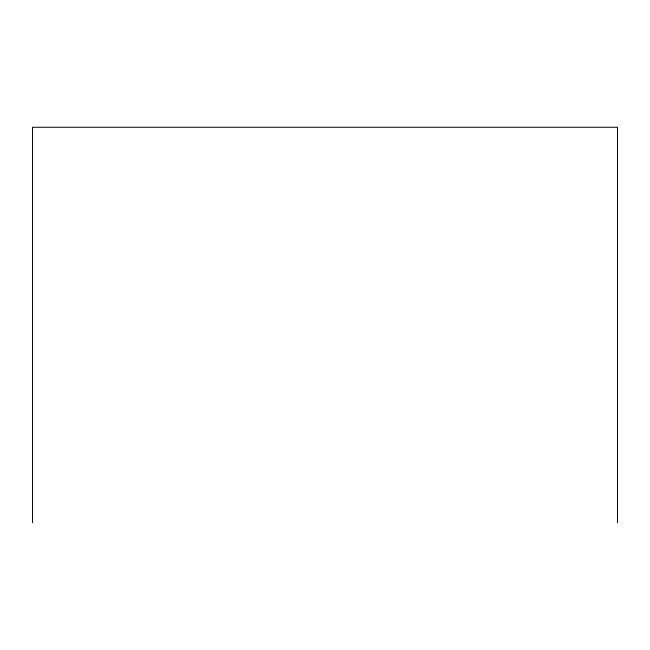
<?xml version="1.0" encoding="UTF-8"?>
<svg xmlns="http://www.w3.org/2000/svg" width="650" height="650" viewBox="0 0 650 650"><rect width="100%" height="100%" fill="white"/><g stroke="black" fill="none" stroke-linecap="round" stroke-linejoin="round"><path stroke-width="0.97" d="M617.5 522.738L617.5 127.262L32.5 127.262L32.5 522.738"/></g></svg>
